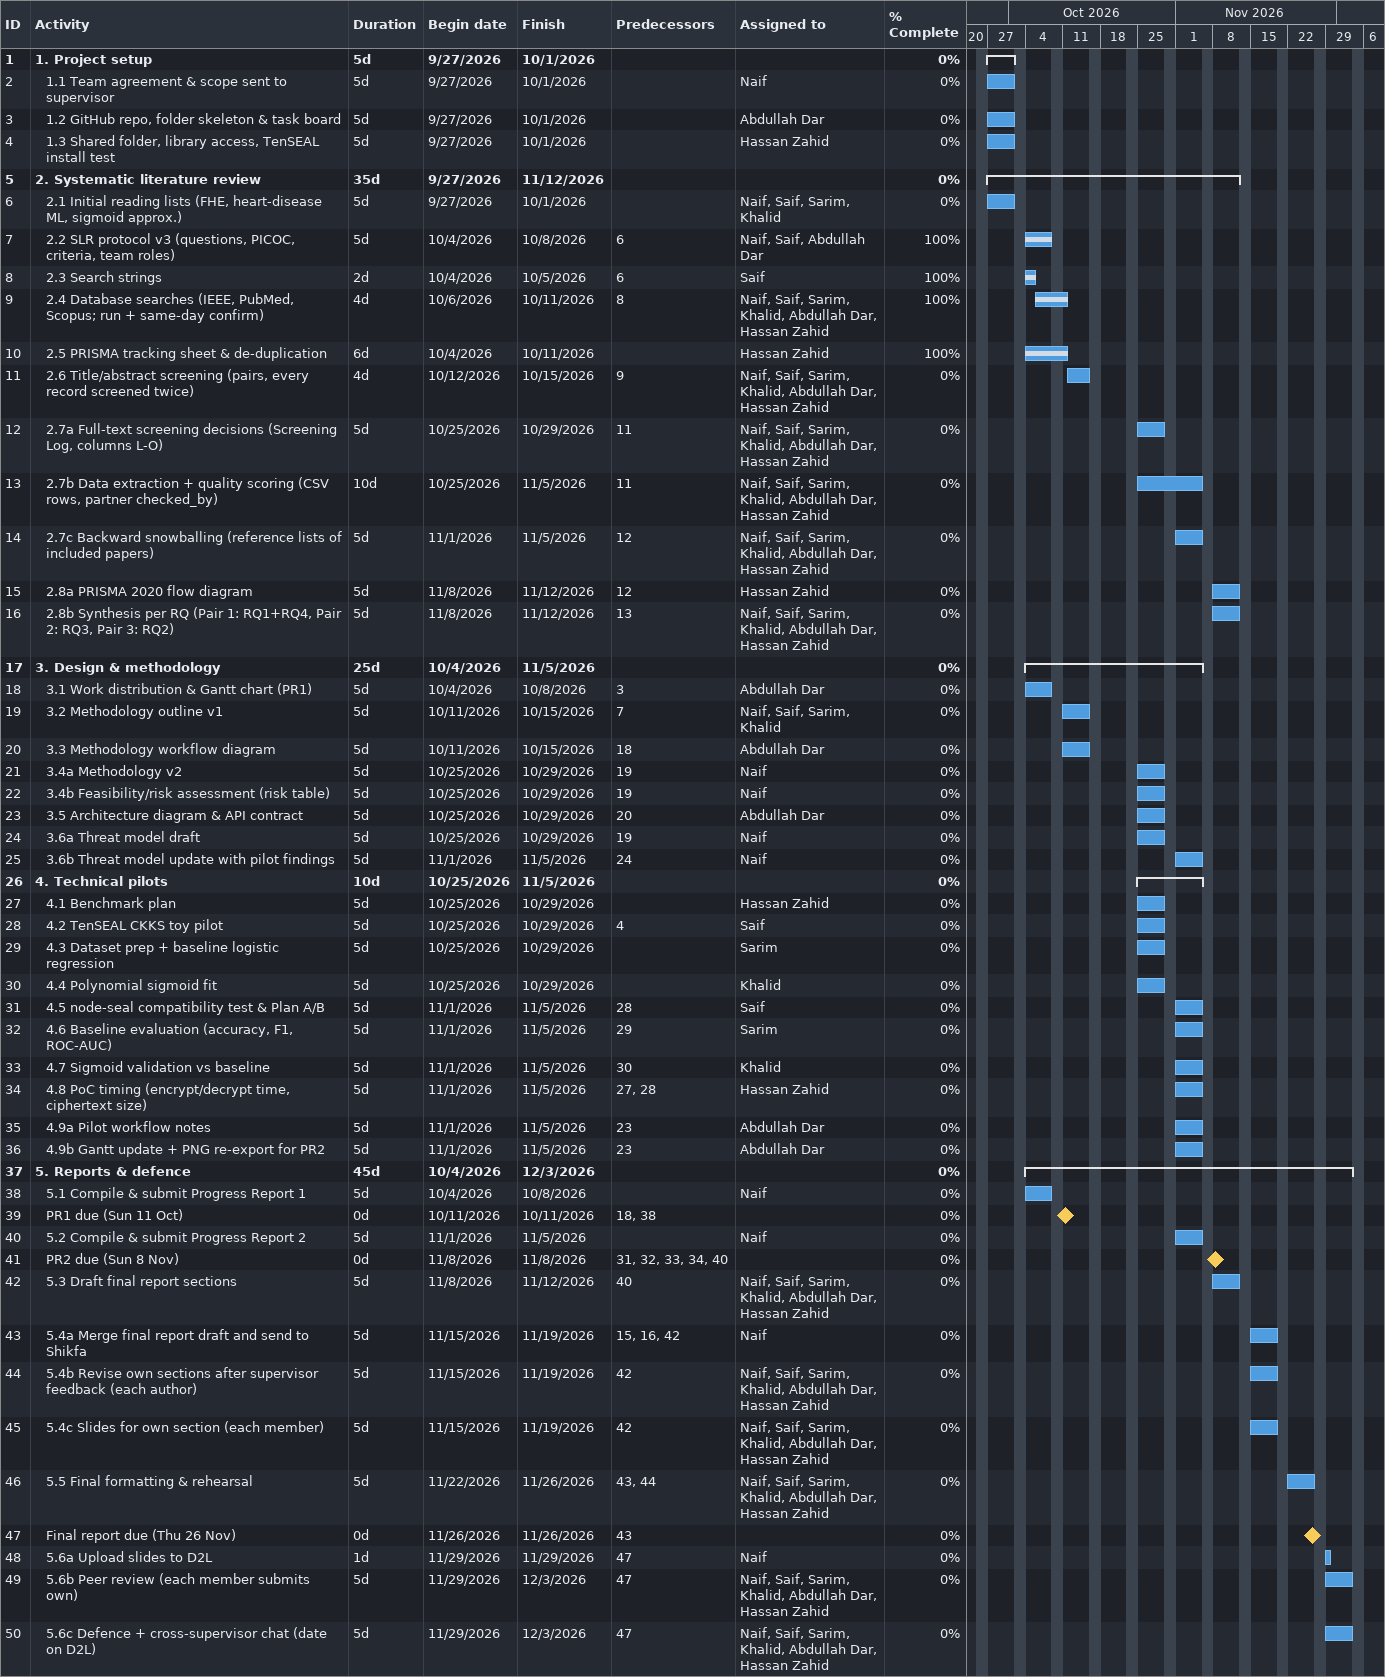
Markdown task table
| ID | Level | Task | Duration | Start | Finish | Predecessors | Resources | % complete |
|---|---|---|---|---|---|---|---|---|
| 1 | 1 | **1. Project setup** | 5d | 2026-09-27 | 2026-10-01 |  |  | 0 |
| 2 | 2 | 1.1 Team agreement & scope sent to supervisor | 5d | 2026-09-27 | 2026-10-01 |  | Naif | 0 |
| 3 | 2 | 1.2 GitHub repo, folder skeleton & task board | 5d | 2026-09-27 | 2026-10-01 |  | Abdullah Dar | 0 |
| 4 | 2 | 1.3 Shared folder, library access, TenSEAL install test | 5d | 2026-09-27 | 2026-10-01 |  | Hassan Zahid | 0 |
| 5 | 1 | **2. Systematic literature review** | 35d | 2026-09-27 | 2026-11-12 |  |  | 0 |
| 6 | 2 | 2.1 Initial reading lists (FHE, heart-disease ML, sigmoid approx.) | 5d | 2026-09-27 | 2026-10-01 |  | Naif, Saif, Sarim, Khalid | 0 |
| 7 | 2 | 2.2 SLR protocol v3 (questions, PICOC, criteria, team roles) | 5d | 2026-10-04 | 2026-10-08 | 6 | Naif, Saif, Abdullah Dar | 100 |
| 8 | 2 | 2.3 Search strings | 2d | 2026-10-04 | 2026-10-05 | 6 | Saif | 100 |
| 9 | 2 | 2.4 Database searches (IEEE, PubMed, Scopus; run + same-day confirm) | 4d | 2026-10-06 | 2026-10-11 | 8 | Naif, Saif, Sarim, Khalid, Abdullah Dar, Hassan Zahid | 100 |
| 10 | 2 | 2.5 PRISMA tracking sheet & de-duplication | 6d | 2026-10-04 | 2026-10-11 |  | Hassan Zahid | 100 |
| 11 | 2 | 2.6 Title/abstract screening (pairs, every record screened twice) | 4d | 2026-10-12 | 2026-10-15 | 9 | Naif, Saif, Sarim, Khalid, Abdullah Dar, Hassan Zahid | 0 |
| 12 | 2 | 2.7a Full-text screening decisions (Screening Log, columns L-O) | 5d | 2026-10-25 | 2026-10-29 | 11 | Naif, Saif, Sarim, Khalid, Abdullah Dar, Hassan Zahid | 0 |
| 13 | 2 | 2.7b Data extraction + quality scoring (CSV rows, partner checked_by) | 10d | 2026-10-25 | 2026-11-05 | 11 | Naif, Saif, Sarim, Khalid, Abdullah Dar, Hassan Zahid | 0 |
| 14 | 2 | 2.7c Backward snowballing (reference lists of included papers) | 5d | 2026-11-01 | 2026-11-05 | 12 | Naif, Saif, Sarim, Khalid, Abdullah Dar, Hassan Zahid | 0 |
| 15 | 2 | 2.8a PRISMA 2020 flow diagram | 5d | 2026-11-08 | 2026-11-12 | 12 | Hassan Zahid | 0 |
| 16 | 2 | 2.8b Synthesis per RQ (Pair 1: RQ1+RQ4, Pair 2: RQ3, Pair 3: RQ2) | 5d | 2026-11-08 | 2026-11-12 | 13 | Naif, Saif, Sarim, Khalid, Abdullah Dar, Hassan Zahid | 0 |
| 17 | 1 | **3. Design & methodology** | 25d | 2026-10-04 | 2026-11-05 |  |  | 0 |
| 18 | 2 | 3.1 Work distribution & Gantt chart (PR1) | 5d | 2026-10-04 | 2026-10-08 | 3 | Abdullah Dar | 0 |
| 19 | 2 | 3.2 Methodology outline v1 | 5d | 2026-10-11 | 2026-10-15 | 7 | Naif, Saif, Sarim, Khalid | 0 |
| 20 | 2 | 3.3 Methodology workflow diagram | 5d | 2026-10-11 | 2026-10-15 | 18 | Abdullah Dar | 0 |
| 21 | 2 | 3.4a Methodology v2 | 5d | 2026-10-25 | 2026-10-29 | 19 | Naif | 0 |
| 22 | 2 | 3.4b Feasibility/risk assessment (risk table) | 5d | 2026-10-25 | 2026-10-29 | 19 | Naif | 0 |
| 23 | 2 | 3.5 Architecture diagram & API contract | 5d | 2026-10-25 | 2026-10-29 | 20 | Abdullah Dar | 0 |
| 24 | 2 | 3.6a Threat model draft | 5d | 2026-10-25 | 2026-10-29 | 19 | Naif | 0 |
| 25 | 2 | 3.6b Threat model update with pilot findings | 5d | 2026-11-01 | 2026-11-05 | 24 | Naif | 0 |
| 26 | 1 | **4. Technical pilots** | 10d | 2026-10-25 | 2026-11-05 |  |  | 0 |
| 27 | 2 | 4.1 Benchmark plan | 5d | 2026-10-25 | 2026-10-29 |  | Hassan Zahid | 0 |
| 28 | 2 | 4.2 TenSEAL CKKS toy pilot | 5d | 2026-10-25 | 2026-10-29 | 4 | Saif | 0 |
| 29 | 2 | 4.3 Dataset prep + baseline logistic regression | 5d | 2026-10-25 | 2026-10-29 |  | Sarim | 0 |
| 30 | 2 | 4.4 Polynomial sigmoid fit | 5d | 2026-10-25 | 2026-10-29 |  | Khalid | 0 |
| 31 | 2 | 4.5 node-seal compatibility test & Plan A/B | 5d | 2026-11-01 | 2026-11-05 | 28 | Saif | 0 |
| 32 | 2 | 4.6 Baseline evaluation (accuracy, F1, ROC-AUC) | 5d | 2026-11-01 | 2026-11-05 | 29 | Sarim | 0 |
| 33 | 2 | 4.7 Sigmoid validation vs baseline | 5d | 2026-11-01 | 2026-11-05 | 30 | Khalid | 0 |
| 34 | 2 | 4.8 PoC timing (encrypt/decrypt time, ciphertext size) | 5d | 2026-11-01 | 2026-11-05 | 27, 28 | Hassan Zahid | 0 |
| 35 | 2 | 4.9a Pilot workflow notes | 5d | 2026-11-01 | 2026-11-05 | 23 | Abdullah Dar | 0 |
| 36 | 2 | 4.9b Gantt update + PNG re-export for PR2 | 5d | 2026-11-01 | 2026-11-05 | 23 | Abdullah Dar | 0 |
| 37 | 1 | **5. Reports & defence** | 45d | 2026-10-04 | 2026-12-03 |  |  | 0 |
| 38 | 2 | 5.1 Compile & submit Progress Report 1 | 5d | 2026-10-04 | 2026-10-08 |  | Naif | 0 |
| 39 | 2 | PR1 due (Sun 11 Oct) | 0d | 2026-10-11 | 2026-10-11 | 18, 38 |  | 0 |
| 40 | 2 | 5.2 Compile & submit Progress Report 2 | 5d | 2026-11-01 | 2026-11-05 |  | Naif | 0 |
| 41 | 2 | PR2 due (Sun 8 Nov) | 0d | 2026-11-08 | 2026-11-08 | 31, 32, 33, 34, 40 |  | 0 |
| 42 | 2 | 5.3 Draft final report sections | 5d | 2026-11-08 | 2026-11-12 | 40 | Naif, Saif, Sarim, Khalid, Abdullah Dar, Hassan Zahid | 0 |
| 43 | 2 | 5.4a Merge final report draft and send to Shikfa | 5d | 2026-11-15 | 2026-11-19 | 15, 16, 42 | Naif | 0 |
| 44 | 2 | 5.4b Revise own sections after supervisor feedback (each author) | 5d | 2026-11-15 | 2026-11-19 | 42 | Naif, Saif, Sarim, Khalid, Abdullah Dar, Hassan Zahid | 0 |
| 45 | 2 | 5.4c Slides for own section (each member) | 5d | 2026-11-15 | 2026-11-19 | 42 | Naif, Saif, Sarim, Khalid, Abdullah Dar, Hassan Zahid | 0 |
| 46 | 2 | 5.5 Final formatting & rehearsal | 5d | 2026-11-22 | 2026-11-26 | 43, 44 | Naif, Saif, Sarim, Khalid, Abdullah Dar, Hassan Zahid | 0 |
| 47 | 2 | Final report due (Thu 26 Nov) | 0d | 2026-11-26 | 2026-11-26 | 43 |  | 0 |
| 48 | 2 | 5.6a Upload slides to D2L | 1d | 2026-11-29 | 2026-11-29 | 47 | Naif | 0 |
| 49 | 2 | 5.6b Peer review (each member submits own) | 5d | 2026-11-29 | 2026-12-03 | 47 | Naif, Saif, Sarim, Khalid, Abdullah Dar, Hassan Zahid | 0 |
| 50 | 2 | 5.6c Defence + cross-supervisor chat (date on D2L) | 5d | 2026-11-29 | 2026-12-03 | 47 | Naif, Saif, Sarim, Khalid, Abdullah Dar, Hassan Zahid | 0 |
